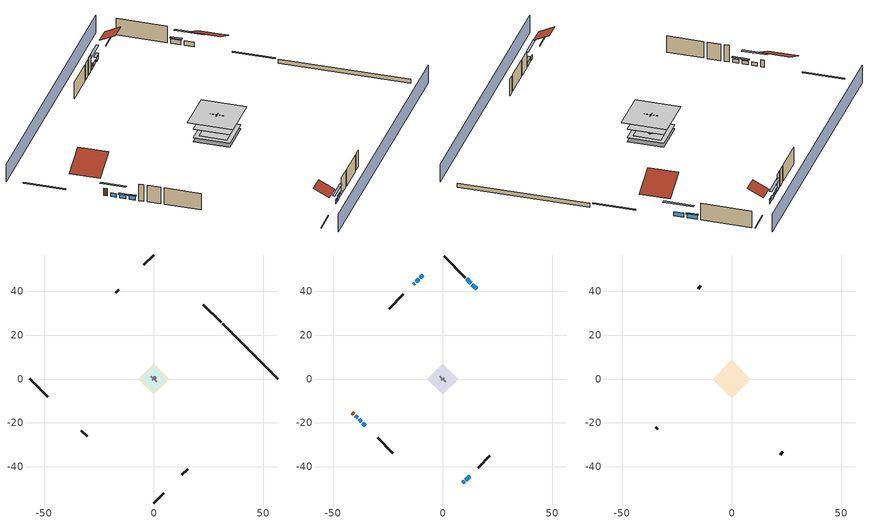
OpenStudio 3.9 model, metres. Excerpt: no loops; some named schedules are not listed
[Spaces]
garage 1
 floor foundation (Slab1 construction): -5.17,0 0,5.17 5.17,0 0,-5.17 z0
 wall outside (Wall1 construction): 12.87,-43.7 15.46,-41.11 z0.3:5.18
 wall outside (Wall2 construction): -33,-23.57 -30.42,-26.15 z0.3:5.18
 wall outside (Wall12 construction): -15.96,40.61 -17.25,39.32 z0.3:5.18
 wall to conditioned space 1 (Wall5 construction Reversed): 1.29,-1.29 -1.29,1.29 z0.3:5.18
 wall to conditioned space 1 (Wall6 construction Reversed): 0.65,0.65 -0.65,-0.65 z0.3:5.18
crawlspace - vented 1
 floor foundation (Slab2 construction): -6.99,0 0,6.99 6.99,0 0,-6.99 z-0.91
 wall outside (RimJoist1 construction): 30.76,25.81 22.62,33.96 z0.3:0.61
 wall outside (RimJoist2 construction): 0,-56.57 4.53,-52.04 z0.3:0.61
 wall outside (RimJoist3 construction): -56.57,0 -48.42,-8.15 z0.3:0.61
 wall outside (RimJoist4 construction): 0,56.57 -4.53,52.04 z0.3:0.61
 wall foundation (FoundationWall1 construction): 56.57,0 31.42,25.15 z-0.91:0.3
furnace airloop ret air space
 floor adiabatic (AdiabaticConst): 0,0 0,1 1,1 1,0 z0
 wall adiabatic (AdiabaticConst): 0,1 0,0 1,0 1,1 0,1 z0:1
 ceiling adiabatic (AdiabaticConst): 1,0 1,1 0,1 0,0 z1
conditioned space 1
 floor to crawlspace - vented 1 (Floor1 construction): -6.99,0 0,6.99 6.99,0 0,-6.99 z0.3
 floor to garage 1 (Floor2 construction): -5.17,0 0,5.17 5.17,0 0,-5.17 z0.3
 floor adiabatic (AdiabaticFloorConstruction): -6.99,0 0,6.99 6.99,0 0,-6.99 z2.74
 wall outside (Wall3 construction): 10.29,46.28 0.66,55.91 z0.3:5.18
 wall outside (Wall4 construction): 16.11,-40.46 21.46,-35.11 z0.3:5.18
 wall outside (Wall7 construction): -29.76,-26.81 -22.75,-33.82 z0.3:5.18
 wall outside (Wall8 construction): -17.91,38.66 -24.44,32.13 z0.3:5.18
 wall outside (AdiabaticWallConstruction): 15.41,41.17 13.5,43.07 / 12.85,43.72 10.94,45.63 z0.3:1.52; 9.19,-47.38 9.81,-46.76 z0.3:1.46; 10.47,-46.1 12.21,-44.36 / -38.19,-18.38 -37.07,-19.5 z0.3:1.37; -39.91,-16.66 -38.85,-17.73 z0.3:1.31; -36.42,-20.15 -35.29,-21.29 / -11.02,45.55 -12.19,44.38 / -9.19,47.38 -10.36,46.21 z0.3:1.4; -12.85,43.72 -13.4,43.17 z0.3:1.34
 wall outside (AdiabaticWallConstruction 1): -41.21,-15.36 -40.57,-16 z0.3:2.34
 window (WindowConstruction): 15.4,41.17 13.5,43.07 z0.3:1.52
 window (WindowConstruction 1): 12.85,43.73 10.94,45.63 z0.3:1.52
 window (WindowConstruction 2): 9.19,-47.38 9.81,-46.76 z0.3:1.46
 window (WindowConstruction 3): 10.47,-46.1 12.21,-44.36 z0.3:1.37
 window (WindowConstruction 4): -39.91,-16.66 -38.85,-17.73 z0.3:1.31
 window (WindowConstruction 5): -38.19,-18.38 -37.07,-19.5 z0.3:1.37
 window (WindowConstruction 6): -36.42,-20.15 -35.29,-21.28 z0.3:1.4
 window (WindowConstruction 7): -11.02,45.55 -12.19,44.38 z0.3:1.4
 window (WindowConstruction 8): -12.85,43.72 -13.4,43.18 z0.3:1.34
 window (WindowConstruction 9): -9.19,47.38 -10.36,46.21 z0.3:1.4
 door (Door): -41.21,-15.36 -40.57,-16 z0.3:2.34
 ceiling adiabatic (AdiabaticFloorConstruction): 0,-6.99 6.99,0 0,6.99 -6.99,0 z2.74
attic - vented 1
 floor to conditioned space 1 (Floor3 construction Reversed): -8.69,0 0,8.69 8.69,0 0,-8.69 z5.18
 wall outside (Wall9 construction): 22.12,-34.45 23.37,-33.2 z0.3:5.18
 wall outside (Wall10 construction): -14.05,42.52 -15.3,41.27 z0.3:5.18
 wall outside (Wall11 construction): -34.63,-21.94 -33.66,-22.91 z0.3:5.18
 roof outside (Roof1 construction): 16.06,40.51,5.18 10.79,35.24,8.91 16.68,29.34,8.91 21.96,34.61,5.18
 roof outside (Roof2 construction): 8.53,-48.04,5.18 5.54,-45.04,7.3 2.19,-48.39,7.3 5.18,-51.39,5.18
 roof outside (Roof3 construction): -8.53,48.04,5.18 -5.54,45.04,7.3 -2.19,48.39,7.3 -5.18,51.39,5.18
 roof outside (Roof4 construction): -41.87,-14.7,5.18 -36.6,-9.43,8.91 -42.49,-3.53,8.91 -47.77,-8.8,5.18
shading: -3.23,59.8 -59.8,3.23 / 3.23,-59.8 59.8,-3.23 z0:5.18; 11.56,45.01 17.34,39.23 17.78,39.66 11.99,45.44 z4.27; 10.73,45.84 13.06,43.51 13.49,43.94 11.16,46.27 z1.83; 11.75,-44.82 7.25,-49.32 7.68,-49.75 12.18,-45.25 z4.21; 12.43,-44.14 10.25,-46.32 10.69,-46.75 12.86,-44.57 z1.68; -36.91,-19.66 -41.85,-14.72 -42.28,-15.15 -37.34,-20.1 z4.05; -36.86,-19.71 -38.4,-18.17 -38.84,-18.6 -37.29,-20.14 z1.68; -35.07,-21.5 -36.63,-19.94 -37.06,-20.37 -35.5,-21.93 z1.71; -14.13,42.44 -9.08,47.49 -9.51,47.92 -14.56,42.87 z4.15; -13.61,42.96 -12.63,43.94 -13.07,44.37 -14.04,43.39 z1.65; -10.58,45.99 -8.97,47.6 -9.4,48.03 -11.01,46.42 z1.71
[Site]
Portland Intl Arpt_OR: Latitude {deg}=45.59; Longitude {deg}=-122.6; Time Zone {hr}=-8; Elevation {m}=33; Terrain=Suburbs; Keep Site Location Information=Yes
[Site:GroundTemperature:Shallow]
10.2558, 8.96328, 8.85977, 9.47314, 11.9355, 14.3863, 16.5111, 17.8571, 17.9714, 16.8767, 14.8061, 12.4304
[Site:WaterMainsTemperature]
Calculation Method=Schedule; Temperature Schedule=mains temperature schedule
[Building]
Building 1
[Material] Roughness=Rough
Name | Thickness {m} | Conductivity {W/m-K} | Density {kg/m3} | Specific Heat {J/kg-K} | Thermal Absorptance | Solar Absorptance | Visible Absorptance
asphalt or fiberglass shingles | 0.00635 | 0.162714 | 1121.4 | 1465.45 | 0.9 | 0.85 | 0.85
roof rigid ins | 0.00281632 | 0.029427 | 32.04 | 1214.23 | 0.9 | 0.7 | 0.7
osb sheathing 0.5 in. | 0.0127 | 0.115458 | 512.64 | 1214.23 | 0.9 | 0.6 | 0.6
wood siding | 0.0254 | 0.102417 | 544.68 | 1172.36 | 0.9 | 0.85 | 0.85
osb sheathing 0.5 in. 1 | 0.0127 | 0.115458 | 512.64 | 1214.23 | 0.9 | 0.7 | 0.7
wall stud and cavity | 0.1397 | 0.727959 | 139.0536 | 1170.24 | 0.9 | 0.6 | 0.6
wall stud and cavity 1 | 0.1397 | 0.550994 | 139.0536 | 1170.24 | 0.9 | 0.7 | 0.7
gypsum board | 0.0127 | 0.160291 | 801 | 837.4 | 0.9 | 0.6 | 0.6
osb sheathing 0.5 in. 2; osb sheathing 0.5 in. 3 | 0.0127 | 0.115458 | 512.64 | 1214.23
wall stud and cavity 2 | 0.1397 | 0.335416 | 139.0536 | 1170.24 | 0.9 | 0.7 | 0.7
rim joist stud and cavity | 0.0508 | 0.178688 | 50.32683 | 1063.81 | 0.9 | 0.6 | 0.6
floor stud and cavity | 0.1397 | 0.923637 | 92.3553 | 1139.71 | 0.9 | 0.7 | 0.7
osb sheathing 0.75 in. | 0.01905 | 0.115458 | 512.64 | 1214.23 | 0.9 | 0.7 | 0.7
floor covering | 0.0127 | 0.0433444 | 54.468 | 1339.84 | 0.9 | 0.6 | 0.6
ceiling loosefill ins | 0.0846667 | 0.0480833 | 16.02 | 1046.75 | 0.9 | 0.7 | 0.7
ceiling stud and cavity | 0.1397 | 0.302811 | 65.682 | 1177.47 | 0.9 | 0.7 | 0.7
concrete 4.0 in. | 0.1016 | 1.803125 | 2242.8 | 837.4 | 0.9 | 0.7 | 0.7
concrete 8.0 in. | 0.2032 | 1.803125 | 2242.8 | 837.4 | 0.9 | 0.7 | 0.7
soil 0.5 in. | 0.0127 | 1.3848 | 1842.3 | 418.7 | 0.9 | 0.7 | 0.7
wood siding 1; wood siding 2 | 0.0254 | 0.102417 | 544.68 | 1172.36
wall rigid ins; floor rigid ins | 0.512978 | 0.029427 | 32.04 | 1214.23 | 0.9 | 0.7 | 0.7
wall stud and cavity 3 | 0.0889 | 0.380278 | 52.3479 | 1209.89 | 0.9 | 0.7 | 0.7
door material | 0.04445 | 0.0612267 | 512.64 | 1214.23 | 0.9 | 0.7 | 0.7
floor stud and cavity 1 | 0.1397 | 1.75129 | 37.0049 | 1207.88 | 0.9 | 0.7 | 0.7
wall stud and cavity 4 | 0.0889 | 0.391764 | 83.0341 | 1211.67 | 0.9 | 0.7 | 0.7
furniture material conditioned space 1; furniture material garage 1 | 0.1524 | 0.115458 | 640.8 | 1214.23 | 0.9 | 0.6 | 0.6
[Construction]
Roof1 construction; Roof2 construction; Roof3 construction; Roof4 construction: asphalt or fiberglass shingles, roof rigid ins, osb sheathing 0.5 in.
Wall1 construction; Wall2 construction: wood siding, osb sheathing 0.5 in. 1, wall stud and cavity
Wall3 construction; Wall4 construction: wood siding, osb sheathing 0.5 in. 1, wall stud and cavity 1, gypsum board
Wall5 construction Reversed: gypsum board, wall stud and cavity 2, osb sheathing 0.5 in. 2
Wall6 construction Reversed: gypsum board, wall stud and cavity 2, osb sheathing 0.5 in. 3
Wall7 construction; Wall8 construction: wood siding, osb sheathing 0.5 in. 3, wall stud and cavity 1, gypsum board
Wall9 construction; Wall10 construction; Wall11 construction; Wall12 construction: wood siding, osb sheathing 0.5 in. 3, wall stud and cavity
RimJoist1 construction; RimJoist2 construction; RimJoist3 construction; RimJoist4 construction: wood siding, rim joist stud and cavity
Floor1 construction; Floor2 construction: floor stud and cavity, osb sheathing 0.75 in., floor covering
Floor3 construction Reversed: gypsum board, ceiling stud and cavity, ceiling loosefill ins
Slab1 construction: concrete 4.0 in.
FoundationWall1 construction: concrete 8.0 in.
Slab2 construction: soil 0.5 in.
WindowConstruction; WindowConstruction 1; WindowConstruction 2; WindowConstruction 3; WindowConstruction 4; WindowConstruction 5; WindowConstruction 6; WindowConstruction 7; WindowConstruction 8; WindowConstruction 9: WindowMaterial
AdiabaticWallConstruction: wood siding 1, wall rigid ins, wall stud and cavity 3, gypsum board
Door: door material
AdiabaticWallConstruction 1: wood siding 2, wall rigid ins, wall stud and cavity 3, gypsum board
AdiabaticFloorConstruction: floor stud and cavity 1, floor rigid ins, osb sheathing 0.75 in., floor covering
PartitionWallConstruction: gypsum board, wall stud and cavity 4, gypsum board
furniture construction conditioned space 1: furniture material conditioned space 1
furniture construction garage 1: furniture material garage 1
AdiabaticConst: Adiabatic
[WindowMaterial:SimpleGlazingSystem]
WindowMaterial: U-Factor {W/m2-K}=4.31528; Solar Heat Gain Coefficient=0.67
[Material:NoMass]
Adiabatic: Roughness=Rough; Thermal Resistance {m2-K/W}=176.1
[ThermalZone] Multiplier=1; Use Ideal Air Loads=No
Name | Volume {m3} | Thermostat
conditioned space | 606.66 | conditioned space temperature setpoint
attic - vented | 138.513
garage | 130.484
crawlspace - vented | 119.044
furnace airloop ret air zone | 1
[Sizing:Zone] Zone Cooling Design Supply Air Temperature Input Method=SupplyAirTemperature; Zone Cooling Design Supply Air Temperature {C}=14; Zone Cooling Design Supply Air Temperature Difference {deltaC}=11.11; Zone Heating Design Supply Air Temperature Input Method=SupplyAirTemperature; Zone Heating Design Supply Air Temperature {C}=40; Zone Heating Design Supply Air Temperature Difference {deltaC}=11.11; Zone Cooling Design Supply Air Humidity Ratio {kg-H2O/kg-air}=0.0085; Zone Heating Design Supply Air Humidity Ratio {kg-H2O/kg-air}=0.008; Cooling Design Air Flow Method=DesignDay; Heating Design Air Flow Method=DesignDay; Account for Dedicated Outdoor Air System=No; Dedicated Outdoor Air System Control Strategy=NeutralSupplyAir; Dedicated Outdoor Air Low Setpoint Temperature for Design {C}=autosize; Dedicated Outdoor Air High Setpoint Temperature for Design {C}=autosize; Zone Load Sizing Method=Sensible Load Only No Latent Load; Zone Latent Cooling Design Supply Air Humidity Ratio Input Method=HumidityRatioDifference; Zone Cooling Design Supply Air Humidity Ratio Difference {kgWater/kgDryAir}=0.005; Zone Latent Heating Design Supply Air Humidity Ratio Input Method=HumidityRatioDifference; Zone Humidification Design Supply Air Humidity Ratio Difference {kgWater/kgDryAir}=0.005; Sizing Option=Coincident
attic - vented; garage; crawlspace - vented; furnace airloop ret air zone
[Space]
Name | Thermal Zone | Volume {m3}
conditioned space 1 | conditioned space | 606.66
attic - vented 1 | attic - vented | 138.513
garage 1 | garage | 130.484
crawlspace - vented 1 | crawlspace - vented | 119.044
furnace airloop ret air space | furnace airloop ret air zone
[ThermostatSetpoint:DualSetpoint]
conditioned space temperature setpoint: Heating Setpoint Temperature Schedule=heating setpoint; Cooling Setpoint Temperature Schedule=cooling setpoint; Temperature Difference Between Cutout And Setpoint {deltaC}=0
[Foundation:Kiva] Wall Depth Below Slab {m}=0.2032
Name | Initial Indoor Air Temperature {C} | Wall Height Above Grade {m}
Foundation Kiva 1 | 13.4258 | 0.1016
Foundation Kiva 2 | 8.52769 | 0.3048
[Foundation:Kiva:Settings]
Soil Conductivity {W/m-K}=1.3848; Soil Density {kg/m3}=1842.3; Soil Specific Heat {J/kg-K}=418.7; Ground Solar Absorptivity=0.9; Ground Thermal Absorptivity=0.9; Ground Surface Roughness {m}=0.03; Far-Field Width {m}=40; Deep-Ground Boundary Condition=ZeroFlux; Deep-Ground Depth {m}=40; Minimum Cell Dimension {m}=0.2; Maximum Cell Growth Coefficient=3; Simulation Timestep=Timestep
[SurfaceProperty:ExposedFoundationPerimeter] Exposed Perimeter Calculation Method=TotalExposedPerimeter
Name | Total Exposed Perimeter {m}
Slab1 | 18.288
Slab2 | 35.57016
[SurfaceProperty:IncidentSolarMultiplier] Incident Solar Multiplier=1; Incident Solar Multiplier Schedule=trans schedule winter=0.85 summer=0.7
Window1; Window2; Window3; Window4; Window5; Window6; Window7; Window8; Window9; Window10
[InternalMass:Definition] Design Level Calculation Method=SurfaceArea
Name | Construction | Surface Area {m2}
partition wall mass | PartitionWallConstruction | 248.794
furniture mass conditioned space 1 | furniture construction conditioned space 1 | 99.51774
furniture mass garage 1 | furniture construction garage 1 | 5.35122
[InternalMass] Multiplier=1
Name | Internal Mass Definition | Space or SpaceType
partition wall mass | partition wall mass | conditioned space 1
furniture mass conditioned space 1 | furniture mass conditioned space 1 | conditioned space 1
furniture mass garage 1 | furniture mass garage 1 | garage 1
[EnergyManagementSystem:Sensor]
Name | Output Variable or Output Meter Index Key | Output Variable or Output Meter
water_heater_T_set | water heater setpoint | Schedule Value
fridge_tin_s_1 | garage | Zone Mean Air Temperature
out_pb_s |  | Site Outdoor Air Barometric Pressure
out_wt_s |  | Site Outdoor Air Humidity Ratio
site_vw_s |  | Site Wind Speed
cool_season | cooling season schedule | Schedule Value
furnace_airloop_AH_MFR_s | Node 7 | System Node Mass Flow Rate
furnace_airloop_AH_VFR_s | Node 7 | System Node Current Density Volume Flow Rate
furnace_airloop_AH_Tout_s | Node 7 | System Node Temperature
furnace_airloop_AH_Wout_s | Node 7 | System Node Humidity Ratio
furnace_airloop_RA_T_s | Node 10 | System Node Temperature
furnace_airloop_Ra_W_s | Node 10 | System Node Humidity Ratio
furnace_airloop_0_DZ_T_s | crawlspace - vented | Zone Air Temperature
furnace_airloop_0_DZ_W_s | crawlspace - vented | Zone Mean Air Humidity Ratio
natural_vent_s | natural vent schedule | Schedule Value
htg_sp_s | heating setpoint | Schedule Value
clg_sp_s | cooling setpoint | Schedule Value
mech_vent_range_fan_0_sch_s | mech vent range fan 0 schedule | Schedule Value
mech_vent_bath_fan_0_sch_s | mech vent bath fan 0 schedule | Schedule Value
clothes_dryer_exhaust_0_sch_s | clothes_dryer | Schedule Value
htg_load_cond |  | Heating:EnergyTransfer:Zone:CONDITIONED SPACE
clg_load_cond |  | Cooling:EnergyTransfer:Zone:CONDITIONED SPACE
htg_load_duct |  | Heating:EnergyTransfer:Zone:FURNACE AIRLOOP RET AIR ZONE
clg_load_duct |  | Cooling:EnergyTransfer:Zone:FURNACE AIRLOOP RET AIR ZONE
s_conv | Floor1 | Surface Inside Face Convection Heat Gain Energy
s_ig | Floor1 | Surface Inside Face Internal Gains Radiation Heat Gain Energy
s_sol | Floor1 | Surface Inside Face Solar Radiation Heat Gain Energy
s_lgt | Floor1 | Surface Inside Face Lights Radiation Heat Gain Energy
s_surf | Floor1 | Surface Inside Face Net Surface Thermal Radiation Heat Gain Energy
s_conv_1 | Floor2 | Surface Inside Face Convection Heat Gain Energy
s_ig_1 | Floor2 | Surface Inside Face Internal Gains Radiation Heat Gain Energy
s_sol_1 | Floor2 | Surface Inside Face Solar Radiation Heat Gain Energy
s_lgt_1 | Floor2 | Surface Inside Face Lights Radiation Heat Gain Energy
s_surf_1 | Floor2 | Surface Inside Face Net Surface Thermal Radiation Heat Gain Energy
s_conv_2 | Floor3 | Surface Inside Face Convection Heat Gain Energy
s_ig_2 | Floor3 | Surface Inside Face Internal Gains Radiation Heat Gain Energy
s_sol_2 | Floor3 | Surface Inside Face Solar Radiation Heat Gain Energy
s_lgt_2 | Floor3 | Surface Inside Face Lights Radiation Heat Gain Energy
s_surf_2 | Floor3 | Surface Inside Face Net Surface Thermal Radiation Heat Gain Energy
s_conv_3 | inferred conditioned ceiling | Surface Inside Face Convection Heat Gain Energy
s_ig_3 | inferred conditioned ceiling | Surface Inside Face Internal Gains Radiation Heat Gain Energy
s_sol_3 | inferred conditioned ceiling | Surface Inside Face Solar Radiation Heat Gain Energy
s_lgt_3 | inferred conditioned ceiling | Surface Inside Face Lights Radiation Heat Gain Energy
s_surf_3 | inferred conditioned ceiling | Surface Inside Face Net Surface Thermal Radiation Heat Gain Energy
s_conv_4 | inferred conditioned floor | Surface Inside Face Convection Heat Gain Energy
s_ig_4 | inferred conditioned floor | Surface Inside Face Internal Gains Radiation Heat Gain Energy
s_sol_4 | inferred conditioned floor | Surface Inside Face Solar Radiation Heat Gain Energy
s_lgt_4 | inferred conditioned floor | Surface Inside Face Lights Radiation Heat Gain Energy
s_surf_4 | inferred conditioned floor | Surface Inside Face Net Surface Thermal Radiation Heat Gain Energy
ss_sol | Door1 | Surface Inside Face Solar Radiation Heat Gain Energy
ss_lgt | Door1 | Surface Inside Face Lights Radiation Heat Gain Energy
ss_conv | Door1 | Surface Inside Face Convection Heat Gain Energy
ss_ig | Door1 | Surface Inside Face Internal Gains Radiation Heat Gain Energy
ss_surf | Door1 | Surface Inside Face Net Surface Thermal Radiation Heat Gain Energy
ss_conv_1 | Window1 | Surface Inside Face Convection Heat Gain Energy
ss_ig_1 | Window1 | Surface Inside Face Internal Gains Radiation Heat Gain Energy
ss_surf_1 | Window1 | Surface Inside Face Net Surface Thermal Radiation Heat Gain Energy
ss_trans_in | Window1 | Surface Window Transmitted Solar Radiation Rate
ss_back_out | Window1 | Surface Window Shortwave from Zone Back Out Window Heat Transfer Rate
[ElectricEquipment:Definition] Design Level Calculation Method=EquipmentLevel
Name | Design Level {W} | Fraction Latent | Fraction Radiant | Fraction Lost
ceiling fan | 17.9411 | 0 | 0.558 | 0
clothes washer | 236.867 | 0.03 | 0.162 | 0.7
clothes dryer | 183.372 | 0.015 | 0.081 | 0.85
dishwasher | 255.178 | 0.3 | 0.18 | 0.4
fridge | 41.5354 | 0 | 0.6 | 0
fridge 2 | 80.4475 | 0 | 0.6 | 0
freezer | 194.914 | 0 | 0.6 | 0
cooking range | 908.005 | 0.08 | 0.432 | 0.2
misc tv | 470.431 | 0 | 0.6 | 0
misc plug loads | 380.125 | 0.021 | 0.558 | 0.049
whole house fan; mech vent house fan | 0 | 0 | 0 | 1
mech vent house fan cfis | 0 | 0 | 0 | 0
mech vent range fan 0; mech vent bath fan 0 | 30 | 0 | 0 | 1
[ElectricEquipment]
Name | Electric Equipment Definition | Space or SpaceType | Schedule
ceiling fan | ceiling fan | conditioned space 1 | ceiling_fan
clothes washer | clothes washer | conditioned space 1 | clothes_washer
clothes dryer | clothes dryer | conditioned space 1 | clothes_dryer
dishwasher | dishwasher | conditioned space 1 | dishwasher
fridge | fridge | conditioned space 1 | fridge schedule
fridge 1 | fridge 2 | garage 1 | fridge schedule 1
freezer | freezer | garage 1 | freezer schedule
cooking range | cooking range | conditioned space 1 | cooking_range
misc tv | misc tv | conditioned space 1 | plug_loads_tv
misc plug loads | misc plug loads | conditioned space 1 | plug_loads_other
whole house fan | whole house fan | conditioned space 1 | Always On Discrete
mech vent house fan | mech vent house fan | conditioned space 1 | mech vent house fan schedule
mech vent house fan cfis | mech vent house fan cfis | conditioned space 1 | mech vent house fan cfis schedule
mech vent range fan 0 | mech vent range fan 0 | conditioned space 1 | mech vent range fan 0 schedule
mech vent bath fan 0 | mech vent bath fan 0 | conditioned space 1 | mech vent bath fan 0 schedule
[OtherEquipment:Definition] Design Level Calculation Method=EquipmentLevel
Name | Design Level {W} | Fraction Latent | Fraction Radiant | Fraction Lost
water heater sens; furnace airloop_0 SupSensLkToCond; furnace airloop_0 SupCondToLv; furnace airloop_0 RetCondToRP; furnace airloop_0 RetSensLkToRP; furnace airloop_0 SupCondToDZ; furnace airloop_0 RetCondToDZ; furnace airloop_0 SupSensLkToDZ; mech vent house fan sensible load | 0 | 0 | 0 | 0
water heater lat; furnace airloop_0 SupLatLkToCond; furnace airloop_0 RetLatLkToRP; furnace airloop_0 SupLatLkToDZ; mech vent house fan latent load | 0 | 1 | 0 | 0
water heater energy adjustment1 | 0.01 | 0 | 0 | 1
clothes dryer 2 | 2436.12 | 0.015 | 0.081 | 0.85
cooking range 2 | 0 | 0.08 | 0.432 | 0.2
general water use sensible | -207.293 | 0 | 0.6 | 0
general water use latent | 210.334 | 1 | 0 | 0
[OtherEquipment]
Name | Other Equipment Definition | Space or SpaceType | Schedule | Fuel Type
water heater sens | water heater sens | conditioned space 1 | Always On Discrete
water heater lat | water heater lat | conditioned space 1 | Always On Discrete
water heater energy adjustment1 | water heater energy adjustment1 | conditioned space 1 | Always On Discrete | Electricity
clothes dryer 1 | clothes dryer 2 | conditioned space 1 | clothes_dryer | NaturalGas
cooking range 1 | cooking range 2 | conditioned space 1 | cooking_range | Electricity
general water use sensible | general water use sensible | conditioned space 1 | general water use schedule
general water use latent | general water use latent | conditioned space 1 | general water use schedule
furnace airloop_0 SupSensLkToCond | furnace airloop_0 SupSensLkToCond | conditioned space 1 | Always On Discrete
furnace airloop_0 SupLatLkToCond | furnace airloop_0 SupLatLkToCond | conditioned space 1 | Always On Discrete
furnace airloop_0 SupCondToLv | furnace airloop_0 SupCondToLv | conditioned space 1 | Always On Discrete
furnace airloop_0 RetCondToRP | furnace airloop_0 RetCondToRP | furnace airloop ret air space | Always On Discrete
furnace airloop_0 RetSensLkToRP | furnace airloop_0 RetSensLkToRP | furnace airloop ret air space | Always On Discrete
furnace airloop_0 RetLatLkToRP | furnace airloop_0 RetLatLkToRP | furnace airloop ret air space | Always On Discrete
furnace airloop_0 SupCondToDZ | furnace airloop_0 SupCondToDZ | crawlspace - vented 1 | Always On Discrete
furnace airloop_0 RetCondToDZ | furnace airloop_0 RetCondToDZ | crawlspace - vented 1 | Always On Discrete
furnace airloop_0 SupSensLkToDZ | furnace airloop_0 SupSensLkToDZ | crawlspace - vented 1 | Always On Discrete
furnace airloop_0 SupLatLkToDZ | furnace airloop_0 SupLatLkToDZ | crawlspace - vented 1 | Always On Discrete
mech vent house fan sensible load | mech vent house fan sensible load | conditioned space 1 | Always On Discrete
mech vent house fan latent load | mech vent house fan latent load | conditioned space 1 | Always On Discrete
[WaterUse:Equipment:Definition]
Name | Peak Flow Rate {m3/s}
clothes washer | 1.49712e-06
dishwasher | 3.091e-06
[Lights:Definition] Design Level Calculation Method=LightingLevel; Fraction Radiant=0.6; Fraction Visible=0.2; Return Air Fraction=0
Name | Lighting Level {W}
interior lighting | 331.639
garage lighting | 8.11719
[Lights] Fraction Replaceable=1
Name | Lights Definition | Space or SpaceType | Schedule
interior lighting | interior lighting | conditioned space 1 | lighting_interior
garage lighting | garage lighting | garage 1 | lighting_garage
[Exterior:Lights:Definition]
exterior lighting: Design Level {W}=8.97151
[Exterior:Lights]
exterior lighting: Exterior Lights Definition=exterior lighting; Schedule=exterior lighting schedule
[People:Definition]
occupants: Number of People Calculation Method=People; Number of People {people}=11; Fraction Radiant=0.314171; Sensible Heat Fraction=0.56303; Carbon Dioxide Generation Rate {m3/s-W}=0; Enable ASHRAE 55 Comfort Warnings=No; Mean Radiant Temperature Calculation Type=EnclosureAveraged
[People]
occupants: People Definition=occupants; Space or SpaceType=conditioned space 1; Number of People Schedule=occupants; Activity Level Schedule=occupants activity schedule; Multiplier=1
[ZoneMixing] Schedule=Always On Continuous; Design Flow Rate Calculation Method=Flow/Zone; Design Flow Rate {m3/s}=0
Name | Zone or Space | Source Zone or Space
furnace airloop_0 ZoneMixDZToCond mix | conditioned space | crawlspace - vented
furnace airloop_0 ZoneMixCondToDZ mix | crawlspace - vented | conditioned space
whole house fan mix | attic - vented | conditioned space
[SpaceInfiltration:DesignFlowRate] Schedule=Always On Discrete
Name | Space or SpaceType | Design Flow Rate Calculation Method | Design Flow Rate {m3/s} | Air Changes per Hour {1/hr} | Constant Term Coefficient | Temperature Term Coefficient | Velocity Term Coefficient | Velocity Squared Term Coefficient
natural vent flow; whole house fan flow; infil flow | conditioned space 1 | Flow/Space | 0
infil crawlspace - vented 1 | crawlspace - vented 1 | AirChanges/Hour |  | 2.6013 | 1 | 0 | 0 | 0
crawlspace_vented 1 duct leakage imbalance infil flow | crawlspace - vented 1 | Flow/Space | 0
[SpaceInfiltration:EffectiveLeakageArea] Schedule=Always On Discrete
Name | Space or SpaceType | Effective Air Leakage Area {cm2} | Stack Coefficient | Wind Coefficient
infil garage 1 | garage 1 | 815.51 | 0.000129147 | 4.64657e-05
infil attic - vented 1 | attic - vented 1 | 5037.94 | 0.000191169 | 4.40743e-05
